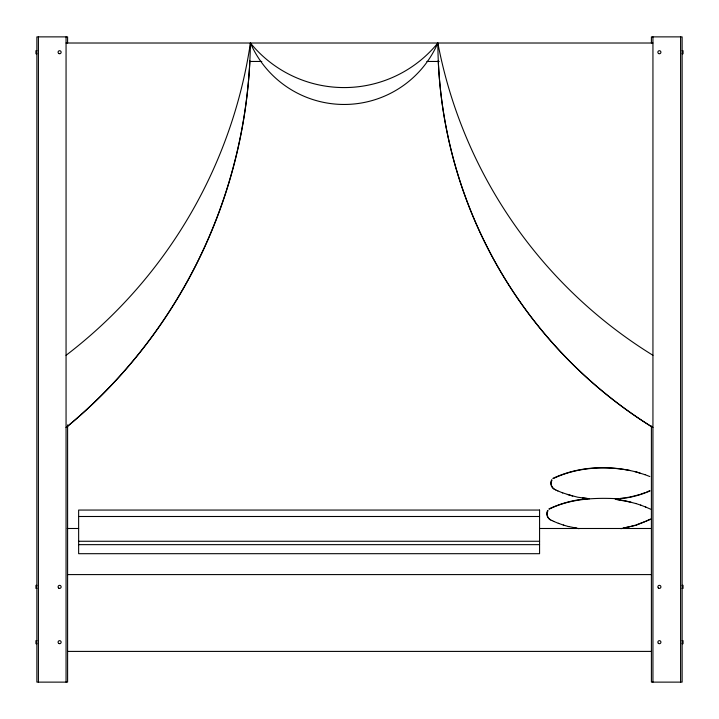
<?xml version="1.0" encoding="UTF-8"?>
<svg xmlns="http://www.w3.org/2000/svg" width="719" height="719" viewBox="0 0 719 719"><rect width="100%" height="100%" fill="white"/><g stroke="black" fill="none" stroke-linecap="round" stroke-linejoin="round"><path stroke-width="1.08" d="M551.635 479.87C549.361 483.662 551.725 488.695 555.814 489.963M552.012 480.049C550.188 483.177 551.347 487.5 554.493 489.288M547.635 510.427C545.353 514.22 547.716 519.262 551.815 520.52M548.013 510.616C546.188 513.734 547.339 518.057 550.484 519.846M645.671 521.311L650.416 519.064M650.794 519.253L636.234 525.203L620.901 528.69M552.893 478.369C579.882 465.759 611.626 464.717 640 473.039M553.279 478.557C576.971 467.251 604.355 465.687 629.889 470.451M548.894 508.926C561.197 503.183 574.544 499.66 588.097 498.698M549.271 509.115C570.661 498.546 595.08 497.494 618.475 498.797M646.758 491.94L649.67 490.753M650.057 490.942C639.146 495.706 627.363 498.492 615.455 498.977M644.7 521.706L635.857 525.014M640.845 494.106L644.817 492.74M635.821 495.607L639.856 494.456M630.806 526.452L634.841 525.301M629.691 497.054L634.814 495.894M629.781 526.685L623.625 527.971M625.557 497.764L628.658 497.233M620.353 498.42L624.523 497.943M616.075 498.725L618.088 498.609M66.058 43.014L652.942 43.014M36.876 50.698L35.95 50.698L35.95 53.772L36.876 53.772M682.124 50.698L683.05 50.698L683.05 53.772L682.124 53.772M249.475 61.457L261.824 61.457M426.861 61.457L439.21 61.457M78.641 516.494L539.574 516.494M67.262 528.492L78.641 528.492M539.574 528.492L650.488 528.492M78.641 541.263L539.574 541.263M78.641 544.651L539.574 544.651M67.595 574.589L651.405 574.589M36.876 585.338L35.95 585.338L35.95 588.412L36.876 588.412M682.124 585.338L683.05 585.338L683.05 588.412L682.124 588.412M36.876 640.647L35.95 640.647L35.95 643.721L36.876 643.721M682.124 640.647L683.05 640.647L683.05 643.721L682.124 643.721M67.595 651.405L651.405 651.405M589.517 498.797L577.842 497.242L567.3 494.447M582.642 497.934L587.854 498.537M615.203 499.166L625.503 500.819L636 503.606M615.59 499.346L630.976 502.195M573.465 527.611L576.566 528.141M579.02 528.681L568.343 526.452M634.589 471.439L644.952 474.684M572.728 496.074L562.339 492.731M563.301 525.005L568.729 526.641M635.614 503.417L640.953 505.241M558.339 523.288L563.678 525.194M644.575 474.495L649.832 476.544M640.566 505.053L645.824 507.102M557.486 490.744L562.725 492.919M553.486 521.311L558.726 523.477M645.446 506.913L650.614 509.187M555.436 489.774L557.863 490.933M551.437 520.34L553.864 521.491M680.587 36.876L680.587 682.124M652.942 36.876L652.942 682.124M651.405 43.014L651.405 36.876L682.124 36.876L682.124 682.124L651.405 682.124L651.405 426.034M67.595 43.014L67.595 36.876L36.876 36.876L36.876 682.124L67.595 682.124L67.595 424.911M66.058 36.876L66.058 682.124M38.413 36.876L38.413 682.124M249.888 60.791A506.311 506.311 0 0 1 66.921 426.816M652.942 355.294A469.911 469.911 0 0 1 437.853 43.014A102.188 102.188 0 0 1 250.419 43.014A482.916 482.916 0 0 1 66.058 355.312M652.942 427.526A455.001 455.001 0 0 1 437.853 43.014A120.837 120.837 0 0 1 250.419 43.014A507.893 507.893 0 0 1 66.058 427.526M652.007 426.942A454.489 454.489 0 0 1 438.257 60.531M539.574 510.059L78.641 510.059L78.641 553.693L539.574 553.693L539.574 510.059M658.622 53.566A1.537 1.537 0 0 0 660.923 52.235A1.537 1.537 0 0 0 658.622 50.905A1.537 1.537 0 0 0 658.622 53.566M58.841 53.566A1.537 1.537 0 0 0 61.142 52.235A1.537 1.537 0 0 0 58.841 50.905A1.537 1.537 0 0 0 58.841 53.566M58.841 643.514A1.537 1.537 0 0 0 61.142 642.184A1.537 1.537 0 0 0 58.841 640.854A1.537 1.537 0 0 0 58.841 643.514M58.841 588.205A1.537 1.537 0 0 0 61.142 586.875A1.537 1.537 0 0 0 58.841 585.545A1.537 1.537 0 0 0 58.841 588.205M658.307 587.962A1.537 1.537 0 0 0 660.878 587.27A1.537 1.537 0 0 0 658.99 585.392A1.537 1.537 0 0 0 658.307 587.962M658.307 643.271A1.537 1.537 0 0 0 660.878 642.579A1.537 1.537 0 0 0 658.99 640.701A1.537 1.537 0 0 0 658.307 643.271"/></g></svg>
